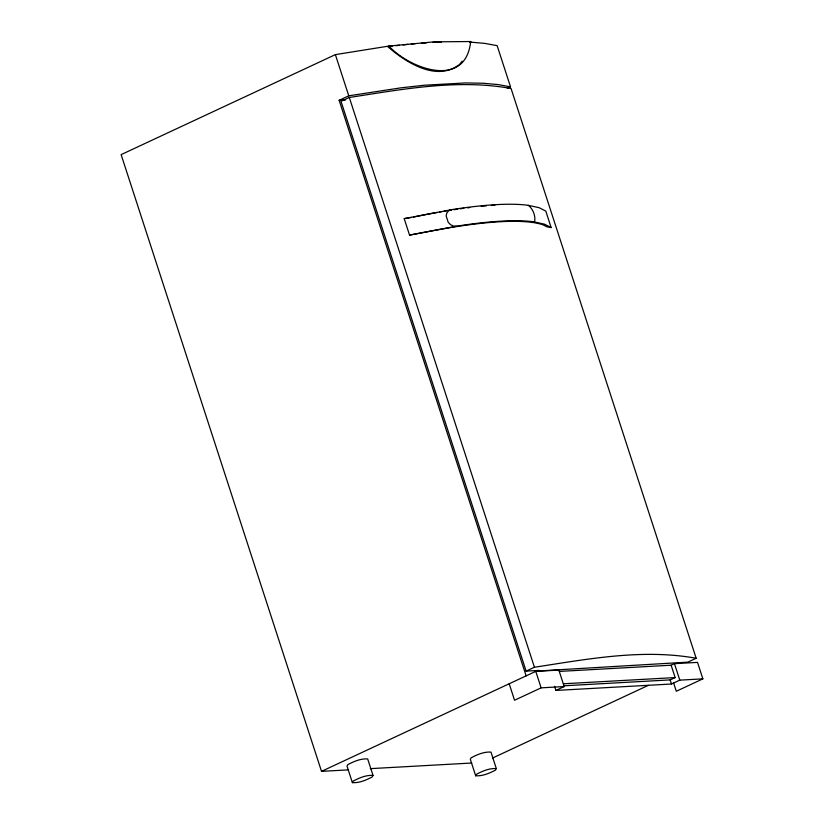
<?xml version="1.0" encoding="UTF-8"?>
<svg xmlns="http://www.w3.org/2000/svg" width="824" height="824" viewBox="0 0 824 824"><rect width="100%" height="100%" fill="white"/><g stroke="black" fill="none" stroke-linecap="round" stroke-linejoin="round"><path stroke-width="1.24" d="M388.877 46.072L434.001 41.849L470.669 41.53C465.632 89.456 409.693 68.763 388.877 46.072L335.378 54.621L121.128 154.624L321.514 771.357L348.47 769.863M352.384 782.625L353.259 781.07C359.295 777.897 366.083 774.931 373.025 775.415L367.669 758.935C360.727 758.451 353.939 761.417 347.903 764.59L347.028 766.145L352.384 782.625C359.326 783.109 366.113 780.143 372.149 776.97L373.025 775.415M475.685 775.775L476.55 774.23C482.596 771.058 489.384 768.092 496.326 768.576L490.97 752.096C484.028 751.612 477.24 754.578 471.204 757.75L470.329 759.306L475.685 775.775C482.627 776.26 489.415 773.293 495.451 770.121L496.326 768.576M462.192 61.172L459.679 64.272M458.659 64.993C435.917 81.936 405.387 61.975 387.743 46.608L392.451 46.082M526.134 675.855L339.138 100.322L348.768 95.821L401.134 87.808L424.669 85.212L465.735 82.925L483.019 83.255L497.974 84.563L510.519 86.839L497.13 45.65L484.584 43.363L469.628 42.055M349.304 97.469L341.002 101.342L526.124 671.117L538.947 670.406L537.619 671.024L687.875 662.136L696.177 658.263L511.055 88.487C457.351 78.785 402.514 89.342 349.304 97.469L534.436 667.244C587.646 659.107 642.473 648.56 696.177 658.263M469.536 42.055L470.669 41.53M507.306 88.343L510.519 86.839M526.124 671.117L534.436 667.244M321.514 771.357L535.775 671.364L558.837 670.077L564.193 686.557L555.891 690.44L554.552 686.32M564.193 686.557L541.121 687.844L514.547 700.245L509.201 683.766M559.372 671.416L671.127 665.215L674.444 663.66L697.516 662.383L702.872 678.863L676.298 691.264L673.62 683.024M492.567 758.039L648.354 685.331M563.544 685.815L670.159 679.893L675.144 677.575L671.127 665.215M555.891 690.44L671.498 684.013L679.8 680.14L702.872 678.863M451.119 209.739L448.575 210.841L446.824 213.035L446.144 215.909L448.235 222.346L450.604 224.684L453.519 226.075L456.475 226.219M409.549 235.108L431.271 230.998A271.838 49.069 -18 0 1 542.934 224.798L546.848 226.796L551.153 227.578L545.797 211.099L539.195 207.72L528.256 205.31A273.599 49.389 -18 0 0 452.417 209.512L404.203 218.628L409.549 235.108L457.773 225.992A273.599 49.389 -18 0 1 533.612 221.79L534.663 221.44C535.662 215.713 532.943 208.853 528.339 205.32M413.483 217.083L425.915 214.518A271.838 49.069 -18 0 1 437.081 212.468M404.203 218.628L411.155 217.474M395.983 45.701L399.516 45.31M403.049 44.918L407.756 44.403M411.279 44.012L415.09 43.724M421.435 43.239L426.513 42.858M339.138 100.322L345.555 99.962M563.389 683.776L675.144 677.575M370.295 768.648L471.709 763.024M432.868 42.385L441.386 42.096M533.612 221.79L544.551 224.2L551.153 227.578M674.444 663.66L679.8 680.14M670.159 679.893L671.498 684.013M335.378 54.621L348.768 95.821M535.775 671.364L541.121 687.844M439.522 212.046A271.838 49.069 -18 0 1 441.932 211.634M444.321 211.232A271.838 49.069 -18 0 1 446.69 210.851M449.039 210.47A271.838 49.069 -18 0 1 451.367 210.11M453.911 209.718A271.838 49.069 -18 0 1 457.691 209.162M460.173 208.812A271.838 49.069 -18 0 1 463.85 208.307M467.466 207.844A271.838 49.069 -18 0 1 469.834 207.545M481.175 206.319A271.838 49.069 -18 0 1 486.345 205.856M491.331 205.485A271.838 49.069 -18 0 1 494.946 205.258"/></g></svg>
